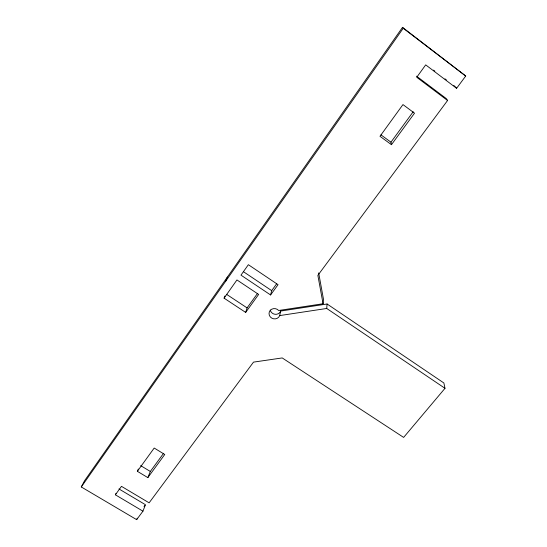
<?xml version="1.0" encoding="UTF-8"?>
<svg xmlns="http://www.w3.org/2000/svg" width="547" height="547" viewBox="0 0 547 547"><rect width="100%" height="100%" fill="white"/><g stroke="black" fill="none" stroke-linecap="round" stroke-linejoin="round"><path stroke-width="0.82" d="M326.723 308.467L279.702 315.585A5.511 5.142 13.7 0 1 271.838 318.163A5.511 5.142 13.7 0 1 270.259 310.354A5.511 5.142 13.7 0 1 278.669 310.491L323.065 303.742L317.862 275.353L447.569 100.498L416.746 77.271L425.696 64.874L456.595 88.32L465.716 76.019L402.524 27.35L84.553 480.745L81.284 486.96L136.647 519.65L142.945 511.171L115.369 494.809L121.475 486.351L149.119 502.837L253.5 362.121L282.211 357.936L403.631 437.415L444.998 388.315L326.723 308.467L327.099 303.995L280.686 311.052A5.436 5.08 13.8 0 1 275.182 314.299A5.436 5.08 13.8 0 1 270.252 310.04M323.065 303.742L323.489 299.325L318.662 272.912M279.702 315.585L280.686 311.052M270.58 294.956L278.054 284.672L248.359 264.7L240.974 275.148L270.58 294.956L271.695 290.635L276.611 283.859M224.94 295.989L224.079 298.163L245.671 312.412L247.094 307.906L257.452 293.534M142.945 511.171L145.454 504.724L118.945 488.943M136.647 519.65L137.215 518.2M138.336 469.018L137.352 471.302L147.834 477.613L150.329 471.459L163.628 453.265M225.651 281.274L227.361 277.117M115.369 494.809L116.005 493.408M81.284 486.96L403.221 28.273L402.524 27.35M224.079 298.163L236.947 279.948L258.642 294.423L245.671 312.412M137.352 471.302L154.199 448.041L164.756 454.489L147.834 477.613M391.461 144.688L379.987 136.306L402.961 104.586L414.523 113.181L391.461 144.688L390.961 142.179L413.19 111.759M144.011 506.666L144.976 505.373M140.675 465.627L150.329 471.459M226.506 294.286L247.094 307.906M243.47 271.722L271.695 290.635M327.099 303.995L443.87 382.975L444.998 388.315M380.979 134.877L390.961 142.179M416.541 76.17L446.256 98.569L447.569 100.498M433.484 70.112L434.838 71.144M444.991 78.85L446.345 79.876M453.798 85.53L455.152 86.556M403.221 28.273L465.716 76.019M455.63 87.144L456.595 88.32"/></g></svg>
